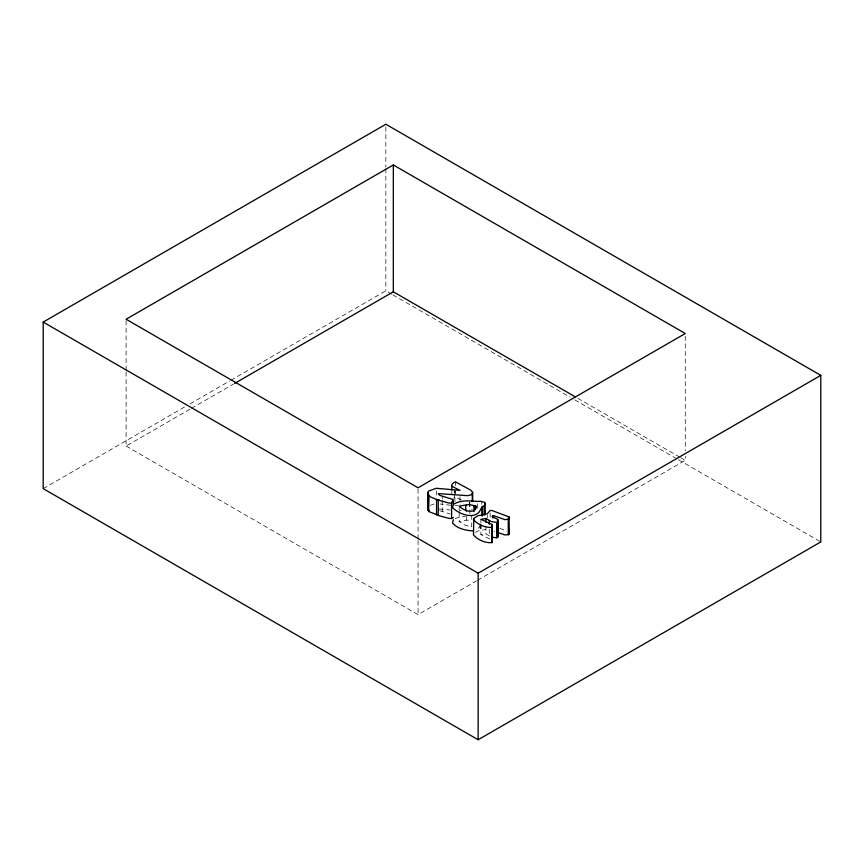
<?xml version="1.0" encoding="UTF-8"?>
<svg xmlns="http://www.w3.org/2000/svg" width="864" height="864" viewBox="0 0 864 864"><rect width="100%" height="100%" fill="white"/><g stroke="black" fill="none" stroke-linecap="round" stroke-linejoin="round"><path stroke-width="0.65" stroke-dasharray="4.32 3.24" d="M480.578 524.848L479.25 527.31L475.999 530.129M471.355 510.073L472.306 509.328M475.524 532.462L477.673 531.101L485.611 529.481M43.2 488.635L185.393 406.544M190.048 403.855L229.673 380.981M230.839 380.3L385.852 290.812L391.684 294.17M126.112 371.855L126.112 446.072L190.296 409.018M191.462 408.348L233.464 384.091M126.112 446.072L418.057 614.628L476.399 580.943M477.565 580.262L685.271 460.35L685.271 456.3M455.123 518.627L459.065 517.201L465.404 516.359M430.369 505.321L434.095 504.004M471.733 515.236L471.733 526.716L465.059 525.236L459.184 521.564L466.43 520.15L470.426 520.322M480.892 524.437L480.892 534.654L485.946 533.79L489.64 536.112M458.255 505.678L454.939 505.505M460.004 510.44L461.171 510.516M439.117 508.961L450.263 510.008M493.808 531.176L494.629 531.295M450.77 505.267L440.078 503.982M439.765 510.678L450.187 514.004M489.78 538.996L480.892 534.654M499.9 528.293L506.876 531.22M461.268 499.759L455.555 497.21A7.474 4.32 0 0 0 453.784 497.999M577.832 398.326L679.439 456.98M680.605 457.65L685.271 460.35M392.85 294.851L570.089 397.181M574.754 399.87L677.376 459.119M678.542 459.788L820.8 541.922M685.271 336.215L685.271 450.9M490.158 513.032L490.158 518.13M489.262 529.394L489.262 535.777M487.318 515.052L487.318 517.601M485.946 526.122L485.946 533.79M481.777 501.811L481.777 504.36M480.924 524.146L480.924 530.528M480.892 519.34L480.892 523.163M480.136 524.048L480.136 530.431M477.511 503.755L477.511 510.138M469.886 502.297L469.886 513.788M469.573 502.124L469.573 508.496M466.43 516.316L466.43 520.15M460.004 496.768L460.004 504.425M459.184 507.524L459.184 511.358M459.184 512.633L459.184 521.564M455.555 481.896L455.555 485.73M455.555 490.828L455.555 493.387M454.939 490.19L454.939 501.671M454.291 490.406L454.291 492.955M454.291 494.23L454.291 498.064M451.872 491.346L451.796 493.906M442.26 496.282L442.26 498.841M442.26 500.116L442.26 511.596M436.309 490.828L436.309 498.485M418.057 489.143L418.057 539.06M418.057 540.41L418.057 614.628M385.852 126.932L385.852 167.227M385.852 168.577L385.852 290.812M126.112 320.587L126.112 370.505"/><path stroke-width="1.3" d="M451.872 490.072L451.796 484.974A7.474 4.32 0 0 1 455.555 481.896L470.707 490.126L472.684 492.415L471.355 494.759L467.802 495.677L438.296 493.603L439.765 495.353L452.725 499.403L453.028 500.688L451.904 501.692L453.406 501.649L453.406 504.209M473.742 518.573L473.504 519.653C477.63 524.459 485.395 528.034 491.962 527.267L491.962 542.592C485.395 543.348 477.63 539.773 473.504 534.967L473.742 518.573L477.673 515.786L487.318 513.767L490.158 510.473L491.8 510.473L508.993 516.888L508.993 519.448M508.993 516.888L509.404 534.341L504.986 534.989L498.269 532.634M453.406 501.649L451.591 503.215L448.913 503.032L438.264 500.17L438.264 515.484L448.913 518.346L451.591 518.53L453.308 517.482M427.972 508.129L427.939 510.44L429.062 510.538L428.998 511.682L437.54 514.912M428.652 511.326L429.062 495.223L427.939 495.115L427.669 493.42L428.555 491.098L436.309 488.268L460.004 490.385L451.872 486.238M453.373 519.75L452.52 522.968C457.326 528.822 465.966 530.528 473.267 530.928M485.233 503.215L485.233 505.073L481.95 507.038L479.25 511.996C472.23 519.577 458.59 513.648 452.52 507.654L453.373 504.436C460.382 499.932 469.206 500.753 477.133 501.412L480.622 501.26L484.79 502.438L485.233 514.696M497.329 520.744L497.912 521.662L496.757 522.461L491.249 521.564L485.946 518.465L480.892 519.34L491.929 524.448L491.962 542.592M492.34 526.262L492.34 541.577L491.724 542.365M497.912 521.662L497.912 536.987L496.757 537.775L493.031 537.322M497.329 535.507L497.783 519.458L492.07 516.391L493.031 515.603L494.629 515.981L504.986 519.674L509.404 519.026M43.2 322.078L385.852 124.243L820.8 375.365L820.8 541.922L478.148 739.757L43.2 488.635L43.2 322.078L478.148 573.188L820.8 375.365M393.325 164.959L126.112 319.237L418.057 487.793L685.271 333.515L393.325 164.959L393.325 291.794L575.5 396.976M234.63 383.422L393.325 291.794M438.264 500.17L439.009 499.781L436.547 499.619L428.652 496.012M497.783 519.458L497.912 536.987M466.43 504.835L459.184 506.25C462.607 509.641 469.876 512.957 474.358 510.322L476.377 506.228L474.908 506.099C470.027 504.295 463.277 502.416 466.43 511.207M508.853 533.272L509.404 534.341M508.756 516.996L508.756 519.545M508.475 516.802L508.475 519.35M508.27 519.707L508.27 535.032M496.757 522.461L496.757 537.775M493.031 515.603L493.031 518.162M491.929 524.448L491.929 526.997M489.262 520.463L489.262 524.286M485.946 518.465L485.946 522.299M484.51 506.077L484.51 515.009M482.598 506.39L482.598 515.322M482.501 506.844L482.501 515.776M481.95 507.038L481.95 515.981M478.148 573.188L478.148 739.757M475.87 506.25L475.87 508.81M475.556 505.991L475.556 508.55M474.908 506.099L474.908 509.922M473.947 505.267L473.947 511.65M472.684 492.415L472.684 501.347M472.306 494.014L472.306 501.671M452.725 499.403L452.725 501.952M451.591 503.215L451.591 518.53M436.547 499.619L436.547 514.933M428.036 492.253L428.036 507.578M427.939 495.115L427.939 510.44"/></g></svg>
